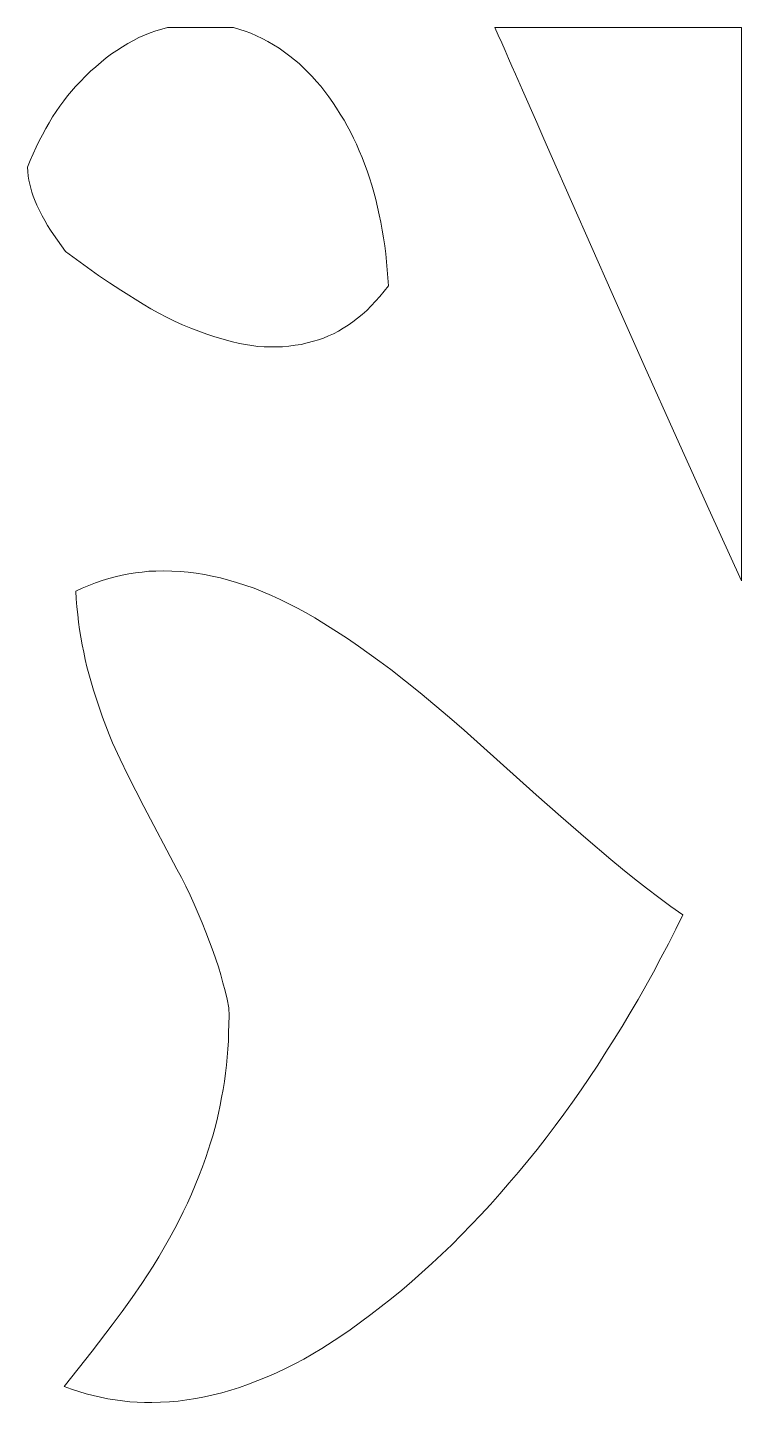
# Model space of a CAD drawing. Header units: millimetres. Extents: x -1200 to 1200, y -590 to 590.
# Drawn here: x 1066.2 to 1200, y 332.8 to 590.4 of the extents above; entities that cross this region are included whole.
import ezdxf

# ---------------------------------------------------------------- set-up
doc = ezdxf.new("R2010")
doc.units = ezdxf.units.MM
doc.header["$MEASUREMENT"] = 0
doc.layers.add('Layer 1', color=7, linetype='Continuous')

msp = doc.modelspace()

# ---------------------------------------------------------------- linework, layer by layer
at = {"layer": 'Layer 1', "color": 250, "lineweight": 20}
for points, knots in [([(1104.8484, 590.4024), (1104.8484, 590.4024), (1092.4269, 590.4024), (1092.4269, 590.4024), (1092.4269, 590.4024), (1091.3661, 590.0951), (1091.3661, 590.0951), (1091.3661, 590.0951), (1090.2782, 589.7825), (1090.2782, 589.7825), (1090.2782, 589.7825), (1089.2146, 589.3852), (1089.2146, 589.3852), (1089.2146, 589.3852), (1088.1782, 588.9401), (1088.1782, 588.9401), (1088.1782, 588.9401), (1087.1146, 588.5004), (1087.1146, 588.5004), (1087.1146, 588.5004), (1086.0781, 587.9706), (1086.0781, 587.9706), (1086.0781, 587.9706), (1085.0387, 587.393), (1085.0387, 587.393), (1085.0387, 587.393), (1084.0023, 586.7732), (1084.0023, 586.7732), (1084.0023, 586.7732), (1082.9901, 586.1109), (1082.9901, 586.1109), (1082.9901, 586.1109), (1081.978, 585.4487), (1081.978, 585.4487), (1081.978, 585.4487), (1080.9931, 584.6963), (1080.9931, 584.6963), (1080.9931, 584.6963), (1080.0052, 583.9016), (1080.0052, 583.9016), (1080.0052, 583.9016), (1079.0173, 583.0592), (1079.0173, 583.0592), (1079.0173, 583.0592), (1078.0567, 582.2168), (1078.0567, 582.2168), (1078.0567, 582.2168), (1077.096, 581.2895), (1077.096, 581.2895), (1077.096, 581.2895), (1076.1596, 580.3147), (1076.1596, 580.3147), (1076.1596, 580.3147), (1075.2475, 579.3451), (1075.2475, 579.3451), (1075.2475, 579.3451), (1074.4899, 578.4603), (1074.4899, 578.4603), (1074.4899, 578.4603), (1073.7565, 577.5756), (1073.7565, 577.5756), (1073.7565, 577.5756), (1073.0231, 576.6483), (1073.0231, 576.6483), (1073.0231, 576.6483), (1072.3141, 575.6735), (1072.3141, 575.6735), (1072.3141, 575.6735), (1071.6322, 574.6986), (1071.6322, 574.6986), (1071.6322, 574.6986), (1070.9473, 573.639), (1070.9473, 573.639), (1070.9473, 573.639), (1070.2897, 572.574), (1070.2897, 572.574), (1070.2897, 572.574), (1069.6564, 571.4721), (1069.6564, 571.4721), (1069.6564, 571.4721), (1069.0503, 570.3223), (1069.0503, 570.3223), (1069.0503, 570.3223), (1068.4442, 569.1726), (1068.4442, 569.1726), (1068.4442, 569.1726), (1067.8624, 567.9753), (1067.8624, 567.9753), (1067.8624, 567.9753), (1067.3048, 566.7354), (1067.3048, 566.7354), (1067.3048, 566.7354), (1066.7472, 565.501), (1066.7472, 565.501), (1066.7472, 565.501), (1066.2411, 564.2188), (1066.2411, 564.2188), (1066.2411, 564.2188), (1066.2926, 563.4188), (1066.2926, 563.4188), (1066.2926, 563.4188), (1066.3927, 562.5817), (1066.3927, 562.5817), (1066.3927, 562.5817), (1066.5199, 561.8293), (1066.5199, 561.8293), (1066.5199, 561.8293), (1066.6714, 561.0293), (1066.6714, 561.0293), (1066.6714, 561.0293), (1066.8502, 560.2823), (1066.8502, 560.2823), (1066.8502, 560.2823), (1067.0775, 559.5299), (1067.0775, 559.5299), (1067.0775, 559.5299), (1067.3048, 558.82), (1067.3048, 558.82), (1067.3048, 558.82), (1067.5563, 558.1577), (1067.5563, 558.1577), (1067.5563, 558.1577), (1068.0139, 557.1405), (1068.0139, 557.1405), (1068.0139, 557.1405), (1068.4927, 556.1232), (1068.4927, 556.1232), (1068.4927, 556.1232), (1068.9745, 555.1483), (1068.9745, 555.1483), (1068.9745, 555.1483), (1069.4806, 554.2212), (1069.4806, 554.2212), (1069.4806, 554.2212), (1070.0109, 553.2887), (1070.0109, 553.2887), (1070.0109, 553.2887), (1070.5686, 552.4516), (1070.5686, 552.4516), (1070.5686, 552.4516), (1071.1261, 551.6092), (1071.1261, 551.6092), (1071.1261, 551.6092), (1073.3777, 548.4674), (1073.3777, 548.4674), (1073.3777, 548.4674), (1075.4262, 546.9202), (1075.4262, 546.9202), (1075.4262, 546.9202), (1077.4748, 545.4156), (1077.4748, 545.4156), (1077.4748, 545.4156), (1079.5233, 543.9586), (1079.5233, 543.9586), (1079.5233, 543.9586), (1081.5992, 542.544), (1081.5992, 542.544), (1081.5992, 542.544), (1083.6992, 541.1717), (1083.6992, 541.1717), (1083.6992, 541.1717), (1087.8721, 538.5597), (1087.8721, 538.5597), (1087.8721, 538.5597), (1089.3419, 537.7226), (1089.3419, 537.7226), (1089.3419, 537.7226), (1090.8328, 536.8803), (1090.8328, 536.8803), (1090.8328, 536.8803), (1092.2996, 536.1279), (1092.2996, 536.1279), (1092.2996, 536.1279), (1093.7935, 535.4232), (1093.7935, 535.4232), (1093.7935, 535.4232), (1095.2875, 534.7133), (1095.2875, 534.7133), (1095.2875, 534.7133), (1096.8027, 534.0934), (1096.8027, 534.0934), (1096.8027, 534.0934), (1098.2967, 533.5212), (1098.2967, 533.5212), (1098.2967, 533.5212), (1099.8149, 532.9436), (1099.8149, 532.9436), (1099.8149, 532.9436), (1101.3331, 532.4562), (1101.3331, 532.4562), (1101.3331, 532.4562), (1102.8757, 532.0165), (1102.8757, 532.0165), (1102.8757, 532.0165), (1104.3939, 531.5715), (1104.3939, 531.5715), (1104.3939, 531.5715), (1105.9364, 531.2165), (1105.9364, 531.2165), (1105.9364, 531.2165), (1107.0758, 530.9993), (1107.0758, 530.9993), (1107.0758, 530.9993), (1108.2395, 530.8191), (1108.2395, 530.8191), (1108.2395, 530.8191), (1109.3789, 530.6443), (1109.3789, 530.6443), (1109.3789, 530.6443), (1110.5426, 530.5542), (1110.5426, 530.5542), (1110.5426, 530.5542), (1111.7062, 530.5542), (1111.7062, 530.5542), (1111.7062, 530.5542), (1112.8699, 530.5542), (1112.8699, 530.5542), (1112.8699, 530.5542), (1114.0093, 530.6019), (1114.0093, 530.6019), (1114.0093, 530.6019), (1115.173, 530.6867), (1115.173, 530.6867), (1115.173, 530.6867), (1116.3367, 530.8668), (1116.3367, 530.8668), (1116.3367, 530.8668), (1117.4731, 531.0417), (1117.4731, 531.0417), (1117.4731, 531.0417), (1118.6368, 531.3066), (1118.6368, 531.3066), (1118.6368, 531.3066), (1119.7762, 531.6192), (1119.7762, 531.6192), (1119.7762, 531.6192), (1120.7369, 531.8841), (1120.7369, 531.8841), (1120.7369, 531.8841), (1121.6732, 532.2337), (1121.6732, 532.2337), (1121.6732, 532.2337), (1122.6096, 532.6364), (1122.6096, 532.6364), (1122.6096, 532.6364), (1123.546, 533.0337), (1123.546, 533.0337), (1123.546, 533.0337), (1124.4581, 533.5212), (1124.4581, 533.5212), (1124.4581, 533.5212), (1125.3673, 534.051), (1125.3673, 534.051), (1125.3673, 534.051), (1126.2794, 534.6232), (1126.2794, 534.6232), (1126.2794, 534.6232), (1127.1643, 535.2431), (1127.1643, 535.2431), (1127.1643, 535.2431), (1128.0492, 535.953), (1128.0492, 535.953), (1128.0492, 535.953), (1128.9099, 536.6577), (1128.9099, 536.6577), (1128.9099, 536.6577), (1129.7704, 537.41), (1129.7704, 537.41), (1129.7704, 537.41), (1130.6038, 538.2524), (1130.6038, 538.2524), (1130.6038, 538.2524), (1131.4403, 539.1372), (1131.4403, 539.1372), (1131.4403, 539.1372), (1132.2493, 540.0221), (1132.2493, 540.0221), (1132.2493, 540.0221), (1133.0342, 540.9916), (1133.0342, 540.9916), (1133.0342, 540.9916), (1133.8191, 542.0141), (1133.8191, 542.0141), (1133.8191, 542.0141), (1133.7434, 543.5135), (1133.7434, 543.5135), (1133.7434, 543.5135), (1133.6161, 545.0182), (1133.6161, 545.0182), (1133.6161, 545.0182), (1133.4888, 546.5229), (1133.4888, 546.5229), (1133.4888, 546.5229), (1133.3372, 548.0276), (1133.3372, 548.0276), (1133.3372, 548.0276), (1133.1342, 549.5323), (1133.1342, 549.5323), (1133.1342, 549.5323), (1132.9312, 550.9893), (1132.9312, 550.9893), (1132.9312, 550.9893), (1132.6796, 552.4516), (1132.6796, 552.4516), (1132.6796, 552.4516), (1132.4251, 553.9086), (1132.4251, 553.9086), (1132.4251, 553.9086), (1132.122, 555.3232), (1132.122, 555.3232), (1132.122, 555.3232), (1131.7948, 556.7431), (1131.7948, 556.7431), (1131.7948, 556.7431), (1131.4644, 558.1577), (1131.4644, 558.1577), (1131.4644, 558.1577), (1131.0857, 559.5299), (1131.0857, 559.5299), (1131.0857, 559.5299), (1130.7069, 560.8969), (1130.7069, 560.8969), (1130.7069, 560.8969), (1130.2765, 562.2267), (1130.2765, 562.2267), (1130.2765, 562.2267), (1129.8462, 563.5513), (1129.8462, 563.5513), (1129.8462, 563.5513), (1129.3644, 564.8334), (1129.3644, 564.8334), (1129.3644, 564.8334), (1128.8856, 566.0732), (1128.8856, 566.0732), (1128.8856, 566.0732), (1128.3795, 567.3129), (1128.3795, 567.3129), (1128.3795, 567.3129), (1127.8462, 568.5528), (1127.8462, 568.5528), (1127.8462, 568.5528), (1127.2916, 569.7024), (1127.2916, 569.7024), (1127.2916, 569.7024), (1126.7098, 570.8521), (1126.7098, 570.8521), (1126.7098, 570.8521), (1126.128, 571.9595), (1126.128, 571.9595), (1126.128, 571.9595), (1125.5188, 573.0615), (1125.5188, 573.0615), (1125.5188, 573.0615), (1124.8097, 574.1688), (1124.8097, 574.1688), (1124.8097, 574.1688), (1124.1279, 575.2761), (1124.1279, 575.2761), (1124.1279, 575.2761), (1123.3945, 576.3782), (1123.3945, 576.3782), (1123.3945, 576.3782), (1122.6611, 577.3954), (1122.6611, 577.3954), (1122.6611, 577.3954), (1121.9005, 578.4126), (1121.9005, 578.4126), (1121.9005, 578.4126), (1121.1429, 579.3875), (1121.1429, 579.3875), (1121.1429, 579.3875), (1120.358, 580.3147), (1120.358, 580.3147), (1120.358, 580.3147), (1119.549, 581.1995), (1119.549, 581.1995), (1119.549, 581.1995), (1118.7398, 582.0419), (1118.7398, 582.0419), (1118.7398, 582.0419), (1117.9306, 582.8367), (1117.9306, 582.8367), (1117.9306, 582.8367), (1117.0943, 583.6367), (1117.0943, 583.6367), (1117.0943, 583.6367), (1116.2336, 584.3413), (1116.2336, 584.3413), (1116.2336, 584.3413), (1115.3731, 585.0513), (1115.3731, 585.0513), (1115.3731, 585.0513), (1114.3608, 585.8036), (1114.3608, 585.8036), (1114.3608, 585.8036), (1113.3517, 586.5083), (1113.3517, 586.5083), (1113.3517, 586.5083), (1112.3123, 587.1758), (1112.3123, 587.1758), (1112.3123, 587.1758), (1111.276, 587.7904), (1111.276, 587.7904), (1111.276, 587.7904), (1110.2122, 588.368), (1110.2122, 588.368), (1110.2122, 588.368), (1109.1516, 588.8554), (1109.1516, 588.8554), (1109.1516, 588.8554), (1108.0879, 589.3428), (1108.0879, 589.3428), (1108.0879, 589.3428), (1107.0243, 589.7402), (1107.0243, 589.7402), (1107.0243, 589.7402), (1104.8484, 590.4024), (1104.8484, 590.4024)], [0, 0, 0, 0, 0.00719424, 0.00719424, 0.00719424, 0.01438849, 0.01438849, 0.01438849, 0.02158273, 0.02158273, 0.02158273, 0.02877698, 0.02877698, 0.02877698, 0.03597122, 0.03597122, 0.03597122, 0.04316547, 0.04316547, 0.04316547, 0.05035971, 0.05035971, 0.05035971, 0.05755396, 0.05755396, 0.05755396, 0.0647482, 0.0647482, 0.0647482, 0.07194245, 0.07194245, 0.07194245, 0.07913669, 0.07913669, 0.07913669, 0.08633094, 0.08633094, 0.08633094, 0.09352518, 0.09352518, 0.09352518, 0.10071942, 0.10071942, 0.10071942, 0.10791367, 0.10791367, 0.10791367, 0.11510791, 0.11510791, 0.11510791, 0.12230216, 0.12230216, 0.12230216, 0.1294964, 0.1294964, 0.1294964, 0.13669065, 0.13669065, 0.13669065, 0.14388489, 0.14388489, 0.14388489, 0.15107914, 0.15107914, 0.15107914, 0.15827338, 0.15827338, 0.15827338, 0.16546763, 0.16546763, 0.16546763, 0.17266187, 0.17266187, 0.17266187, 0.17985612, 0.17985612, 0.17985612, 0.18705036, 0.18705036, 0.18705036, 0.1942446, 0.1942446, 0.1942446, 0.20143885, 0.20143885, 0.20143885, 0.20863309, 0.20863309, 0.20863309, 0.21582734, 0.21582734, 0.21582734, 0.22302158, 0.22302158, 0.22302158, 0.23021583, 0.23021583, 0.23021583, 0.23741007, 0.23741007, 0.23741007, 0.24460432, 0.24460432, 0.24460432, 0.25179856, 0.25179856, 0.25179856, 0.25899281, 0.25899281, 0.25899281, 0.26618705, 0.26618705, 0.26618705, 0.27338129, 0.27338129, 0.27338129, 0.28057554, 0.28057554, 0.28057554, 0.28776978, 0.28776978, 0.28776978, 0.29496403, 0.29496403, 0.29496403, 0.30215827, 0.30215827, 0.30215827, 0.30935252, 0.30935252, 0.30935252, 0.31654676, 0.31654676, 0.31654676, 0.32374101, 0.32374101, 0.32374101, 0.33093525, 0.33093525, 0.33093525, 0.3381295, 0.3381295, 0.3381295, 0.34532374, 0.34532374, 0.34532374, 0.35251799, 0.35251799, 0.35251799, 0.35971223, 0.35971223, 0.35971223, 0.36690647, 0.36690647, 0.36690647, 0.37410072, 0.37410072, 0.37410072, 0.38129496, 0.38129496, 0.38129496, 0.38848921, 0.38848921, 0.38848921, 0.39568345, 0.39568345, 0.39568345, 0.4028777, 0.4028777, 0.4028777, 0.41007194, 0.41007194, 0.41007194, 0.41726619, 0.41726619, 0.41726619, 0.42446043, 0.42446043, 0.42446043, 0.43165468, 0.43165468, 0.43165468, 0.43884892, 0.43884892, 0.43884892, 0.44604317, 0.44604317, 0.44604317, 0.45323741, 0.45323741, 0.45323741, 0.46043165, 0.46043165, 0.46043165, 0.4676259, 0.4676259, 0.4676259, 0.47482014, 0.47482014, 0.47482014, 0.48201439, 0.48201439, 0.48201439, 0.48920863, 0.48920863, 0.48920863, 0.49640288, 0.49640288, 0.49640288, 0.50359712, 0.50359712, 0.50359712, 0.51079137, 0.51079137, 0.51079137, 0.51798561, 0.51798561, 0.51798561, 0.52517986, 0.52517986, 0.52517986, 0.5323741, 0.5323741, 0.5323741, 0.53956835, 0.53956835, 0.53956835, 0.54676259, 0.54676259, 0.54676259, 0.55395683, 0.55395683, 0.55395683, 0.56115108, 0.56115108, 0.56115108, 0.56834532, 0.56834532, 0.56834532, 0.57553957, 0.57553957, 0.57553957, 0.58273381, 0.58273381, 0.58273381, 0.58992806, 0.58992806, 0.58992806, 0.5971223, 0.5971223, 0.5971223, 0.60431655, 0.60431655, 0.60431655, 0.61151079, 0.61151079, 0.61151079, 0.61870504, 0.61870504, 0.61870504, 0.62589928, 0.62589928, 0.62589928, 0.63309353, 0.63309353, 0.63309353, 0.64028777, 0.64028777, 0.64028777, 0.64748201, 0.64748201, 0.64748201, 0.65467626, 0.65467626, 0.65467626, 0.6618705, 0.6618705, 0.6618705, 0.66906475, 0.66906475, 0.66906475, 0.67625899, 0.67625899, 0.67625899, 0.68345324, 0.68345324, 0.68345324, 0.69064748, 0.69064748, 0.69064748, 0.69784173, 0.69784173, 0.69784173, 0.70503597, 0.70503597, 0.70503597, 0.71223022, 0.71223022, 0.71223022, 0.71942446, 0.71942446, 0.71942446, 0.72661871, 0.72661871, 0.72661871, 0.73381295, 0.73381295, 0.73381295, 0.74100719, 0.74100719, 0.74100719, 0.74820144, 0.74820144, 0.74820144, 0.75539568, 0.75539568, 0.75539568, 0.76258993, 0.76258993, 0.76258993, 0.76978417, 0.76978417, 0.76978417, 0.77697842, 0.77697842, 0.77697842, 0.78417266, 0.78417266, 0.78417266, 0.79136691, 0.79136691, 0.79136691, 0.79856115, 0.79856115, 0.79856115, 0.8057554, 0.8057554, 0.8057554, 0.81294964, 0.81294964, 0.81294964, 0.82014388, 0.82014388, 0.82014388, 0.82733813, 0.82733813, 0.82733813, 0.83453237, 0.83453237, 0.83453237, 0.84172662, 0.84172662, 0.84172662, 0.84892086, 0.84892086, 0.84892086, 0.85611511, 0.85611511, 0.85611511, 0.86330935, 0.86330935, 0.86330935, 0.8705036, 0.8705036, 0.8705036, 0.87769784, 0.87769784, 0.87769784, 0.88489209, 0.88489209, 0.88489209, 0.89208633, 0.89208633, 0.89208633, 0.89928058, 0.89928058, 0.89928058, 0.90647482, 0.90647482, 0.90647482, 0.91366906, 0.91366906, 0.91366906, 0.92086331, 0.92086331, 0.92086331, 0.92805755, 0.92805755, 0.92805755, 0.9352518, 0.9352518, 0.9352518, 0.94244604, 0.94244604, 0.94244604, 0.94964029, 0.94964029, 0.94964029, 0.95683453, 0.95683453, 0.95683453, 0.96402878, 0.96402878, 0.96402878, 0.97122302, 0.97122302, 0.97122302, 0.97841727, 0.97841727, 0.97841727, 0.98561151, 0.98561151, 0.98561151, 0.99280576, 0.99280576, 0.99280576, 1, 1, 1, 1]), ([(1199.9516, 486.7647), (1199.9516, 486.7647), (1199.9516, 590.4024), (1199.9516, 590.4024), (1199.9516, 590.4024), (1153.7804, 590.4024), (1153.7804, 590.4024), (1153.7804, 590.4024), (1154.4107, 588.9878), (1154.4107, 588.9878), (1154.4107, 588.9878), (1155.0441, 587.5255), (1155.0441, 587.5255), (1155.0441, 587.5255), (1155.6773, 586.0685), (1155.6773, 586.0685), (1155.6773, 586.0685), (1156.3349, 584.6062), (1156.3349, 584.6062), (1156.3349, 584.6062), (1156.9683, 583.1492), (1156.9683, 583.1492), (1156.9683, 583.1492), (1157.6259, 581.6869), (1157.6259, 581.6869), (1157.6259, 581.6869), (1158.9411, 578.6828), (1158.9411, 578.6828), (1158.9411, 578.6828), (1161.623, 572.6217), (1161.623, 572.6217), (1161.623, 572.6217), (1162.9625, 569.5223), (1162.9625, 569.5223), (1162.9625, 569.5223), (1164.3292, 566.4282), (1164.3292, 566.4282), (1164.3292, 566.4282), (1175.7386, 540.5942), (1175.7386, 540.5942), (1175.7386, 540.5942), (1181.7358, 527.1051), (1181.7358, 527.1051), (1181.7358, 527.1051), (1187.7815, 513.6159), (1187.7815, 513.6159), (1187.7815, 513.6159), (1193.8544, 500.1692), (1193.8544, 500.1692), (1193.8544, 500.1692), (1199.9516, 486.7647), (1199.9516, 486.7647)], [0, 0, 0, 0, 0.05882353, 0.05882353, 0.05882353, 0.11764706, 0.11764706, 0.11764706, 0.17647059, 0.17647059, 0.17647059, 0.23529412, 0.23529412, 0.23529412, 0.29411765, 0.29411765, 0.29411765, 0.35294118, 0.35294118, 0.35294118, 0.41176471, 0.41176471, 0.41176471, 0.47058824, 0.47058824, 0.47058824, 0.52941176, 0.52941176, 0.52941176, 0.58823529, 0.58823529, 0.58823529, 0.64705882, 0.64705882, 0.64705882, 0.70588235, 0.70588235, 0.70588235, 0.76470588, 0.76470588, 0.76470588, 0.82352941, 0.82352941, 0.82352941, 0.88235294, 0.88235294, 0.88235294, 0.94117647, 0.94117647, 0.94117647, 1, 1, 1, 1]), ([(1073.1231, 335.8408), (1073.1231, 335.8408), (1074.4899, 335.3534), (1074.4899, 335.3534), (1074.4899, 335.3534), (1075.8293, 334.9136), (1075.8293, 334.9136), (1075.8293, 334.9136), (1077.196, 334.4685), (1077.196, 334.4685), (1077.196, 334.4685), (1078.5385, 334.1189), (1078.5385, 334.1189), (1078.5385, 334.1189), (1079.9052, 333.8063), (1079.9052, 333.8063), (1079.9052, 333.8063), (1081.2688, 333.5414), (1081.2688, 333.5414), (1081.2688, 333.5414), (1082.6356, 333.3189), (1082.6356, 333.3189), (1082.6356, 333.3189), (1084.0266, 333.144), (1084.0266, 333.144), (1084.0266, 333.144), (1085.3932, 332.9692), (1085.3932, 332.9692), (1085.3932, 332.9692), (1086.76, 332.8791), (1086.76, 332.8791), (1086.76, 332.8791), (1088.1267, 332.8367), (1088.1267, 332.8367), (1088.1267, 332.8367), (1089.5176, 332.8367), (1089.5176, 332.8367), (1089.5176, 332.8367), (1091.1632, 332.8791), (1091.1632, 332.8791), (1091.1632, 332.8791), (1092.8056, 332.9692), (1092.8056, 332.9692), (1092.8056, 332.9692), (1094.4511, 333.1017), (1094.4511, 333.1017), (1094.4511, 333.1017), (1096.0966, 333.3189), (1096.0966, 333.3189), (1096.0966, 333.3189), (1097.7391, 333.5838), (1097.7391, 333.5838), (1097.7391, 333.5838), (1099.3846, 333.8964), (1099.3846, 333.8964), (1099.3846, 333.8964), (1101.0301, 334.2513), (1101.0301, 334.2513), (1101.0301, 334.2513), (1102.6483, 334.6487), (1102.6483, 334.6487), (1102.6483, 334.6487), (1104.2938, 335.1361), (1104.2938, 335.1361), (1104.2938, 335.1361), (1105.9121, 335.666), (1105.9121, 335.666), (1105.9121, 335.666), (1107.6576, 336.2859), (1107.6576, 336.2859), (1107.6576, 336.2859), (1109.4031, 336.9481), (1109.4031, 336.9481), (1109.4031, 336.9481), (1111.1244, 337.658), (1111.1244, 337.658), (1111.1244, 337.658), (1112.8457, 338.4051), (1112.8457, 338.4051), (1112.8457, 338.4051), (1114.5639, 339.2052), (1114.5639, 339.2052), (1114.5639, 339.2052), (1116.2852, 340.0899), (1116.2852, 340.0899), (1116.2852, 340.0899), (1117.9791, 340.9747), (1117.9791, 340.9747), (1117.9791, 340.9747), (1119.6762, 341.9443), (1119.6762, 341.9443), (1119.6762, 341.9443), (1121.3702, 342.9615), (1121.3702, 342.9615), (1121.3702, 342.9615), (1124.7097, 345.1285), (1124.7097, 345.1285), (1124.7097, 345.1285), (1126.6583, 346.4583), (1126.6583, 346.4583), (1126.6583, 346.4583), (1128.6068, 347.873), (1128.6068, 347.873), (1128.6068, 347.873), (1130.5553, 349.3352), (1130.5553, 349.3352), (1130.5553, 349.3352), (1132.4766, 350.7923), (1132.4766, 350.7923), (1132.4766, 350.7923), (1134.401, 352.3393), (1134.401, 352.3393), (1134.401, 352.3393), (1136.3222, 353.8864), (1136.3222, 353.8864), (1136.3222, 353.8864), (1138.2192, 355.5236), (1138.2192, 355.5236), (1138.2192, 355.5236), (1140.092, 357.1606), (1140.092, 357.1606), (1140.092, 357.1606), (1141.9648, 358.8879), (1141.9648, 358.8879), (1141.9648, 358.8879), (1143.8376, 360.6098), (1143.8376, 360.6098), (1143.8376, 360.6098), (1145.6831, 362.3794), (1145.6831, 362.3794), (1145.6831, 362.3794), (1147.5044, 364.239), (1147.5044, 364.239), (1147.5044, 364.239), (1149.3256, 366.0987), (1149.3256, 366.0987), (1149.3256, 366.0987), (1151.1227, 368.0008), (1151.1227, 368.0008), (1151.1227, 368.0008), (1152.9197, 369.9452), (1152.9197, 369.9452), (1152.9197, 369.9452), (1154.6895, 371.9373), (1154.6895, 371.9373), (1154.6895, 371.9373), (1156.4622, 373.9718), (1156.4622, 373.9718), (1156.4622, 373.9718), (1158.2077, 376.0063), (1158.2077, 376.0063), (1158.2077, 376.0063), (1159.9533, 378.1308), (1159.9533, 378.1308), (1159.9533, 378.1308), (1161.6745, 380.2501), (1161.6745, 380.2501), (1161.6745, 380.2501), (1163.3685, 382.4171), (1163.3685, 382.4171), (1163.3685, 382.4171), (1165.0626, 384.6741), (1165.0626, 384.6741), (1165.0626, 384.6741), (1166.6838, 386.8411), (1166.6838, 386.8411), (1166.6838, 386.8411), (1168.302, 389.0981), (1168.302, 389.0981), (1168.302, 389.0981), (1169.896, 391.3975), (1169.896, 391.3975), (1169.896, 391.3975), (1171.49, 393.6969), (1171.49, 393.6969), (1171.49, 393.6969), (1173.0325, 396.044), (1173.0325, 396.044), (1173.0325, 396.044), (1174.5749, 398.4335), (1174.5749, 398.4335), (1174.5749, 398.4335), (1176.1205, 400.8653), (1176.1205, 400.8653), (1176.1205, 400.8653), (1177.6114, 403.2972), (1177.6114, 403.2972), (1177.6114, 403.2972), (1179.1054, 405.8191), (1179.1054, 405.8191), (1179.1054, 405.8191), (1180.5964, 408.3411), (1180.5964, 408.3411), (1180.5964, 408.3411), (1182.0389, 410.9054), (1182.0389, 410.9054), (1182.0389, 410.9054), (1183.4813, 413.4697), (1183.4813, 413.4697), (1183.4813, 413.4697), (1184.8723, 416.1241), (1184.8723, 416.1241), (1184.8723, 416.1241), (1186.2633, 418.7785), (1186.2633, 418.7785), (1186.2633, 418.7785), (1187.6572, 421.4753), (1187.6572, 421.4753), (1187.6572, 421.4753), (1188.9966, 424.1773), (1188.9966, 424.1773), (1188.9966, 424.1773), (1186.7208, 425.7668), (1186.7208, 425.7668), (1186.7208, 425.7668), (1184.442, 427.4463), (1184.442, 427.4463), (1184.442, 427.4463), (1182.1662, 429.1735), (1182.1662, 429.1735), (1182.1662, 429.1735), (1179.9145, 430.9008), (1179.9145, 430.9008), (1179.9145, 430.9008), (1177.6872, 432.7127), (1177.6872, 432.7127), (1177.6872, 432.7127), (1175.4629, 434.5724), (1175.4629, 434.5724), (1175.4629, 434.5724), (1170.7809, 438.5513), (1170.7809, 438.5513), (1170.7809, 438.5513), (1166.1262, 442.5779), (1166.1262, 442.5779), (1166.1262, 442.5779), (1161.4958, 446.6893), (1161.4958, 446.6893), (1161.4958, 446.6893), (1147.9863, 458.7639), (1147.9863, 458.7639), (1147.9863, 458.7639), (1145.2801, 461.1533), (1145.2801, 461.1533), (1145.2801, 461.1533), (1142.5467, 463.4527), (1142.5467, 463.4527), (1142.5467, 463.4527), (1139.7889, 465.7522), (1139.7889, 465.7522), (1139.7889, 465.7522), (1134.2737, 470.1337), (1134.2737, 470.1337), (1134.2737, 470.1337), (1132.2493, 471.6384), (1132.2493, 471.6384), (1132.2493, 471.6384), (1130.2492, 473.0954), (1130.2492, 473.0954), (1130.2492, 473.0954), (1128.228, 474.51), (1128.228, 474.51), (1128.228, 474.51), (1126.1764, 475.9299), (1126.1764, 475.9299), (1126.1764, 475.9299), (1124.1279, 477.2545), (1124.1279, 477.2545), (1124.1279, 477.2545), (1120.0308, 479.8188), (1120.0308, 479.8188), (1120.0308, 479.8188), (1118.4368, 480.7513), (1118.4368, 480.7513), (1118.4368, 480.7513), (1116.8155, 481.6361), (1116.8155, 481.6361), (1116.8155, 481.6361), (1115.1973, 482.4732), (1115.1973, 482.4732), (1115.1973, 482.4732), (1113.579, 483.2679), (1113.579, 483.2679), (1113.579, 483.2679), (1111.9336, 483.9779), (1111.9336, 483.9779), (1111.9336, 483.9779), (1110.3153, 484.6878), (1110.3153, 484.6878), (1110.3153, 484.6878), (1108.6698, 485.3502), (1108.6698, 485.3502), (1108.6698, 485.3502), (1105.3545, 486.4574), (1105.3545, 486.4574), (1105.3545, 486.4574), (1103.8635, 486.8972), (1103.8635, 486.8972), (1103.8635, 486.8972), (1102.3696, 487.2945), (1102.3696, 487.2945), (1102.3696, 487.2945), (1100.8513, 487.6495), (1100.8513, 487.6495), (1100.8513, 487.6495), (1099.3604, 487.9569), (1099.3604, 487.9569), (1099.3604, 487.9569), (1097.8421, 488.1794), (1097.8421, 488.1794), (1097.8421, 488.1794), (1096.3239, 488.3595), (1096.3239, 488.3595), (1096.3239, 488.3595), (1094.8057, 488.492), (1094.8057, 488.492), (1094.8057, 488.492), (1093.2874, 488.5767), (1093.2874, 488.5767), (1093.2874, 488.5767), (1091.7693, 488.6244), (1091.7693, 488.6244), (1091.7693, 488.6244), (1090.251, 488.5767), (1090.251, 488.5767), (1090.251, 488.5767), (1088.9873, 488.5343), (1088.9873, 488.5343), (1088.9873, 488.5343), (1087.7206, 488.4019), (1087.7206, 488.4019), (1087.7206, 488.4019), (1086.457, 488.2694), (1086.457, 488.2694), (1086.457, 488.2694), (1085.2175, 488.0469), (1085.2175, 488.0469), (1085.2175, 488.0469), (1083.9508, 487.8244), (1083.9508, 487.8244), (1083.9508, 487.8244), (1082.6871, 487.5171), (1082.6871, 487.5171), (1082.6871, 487.5171), (1081.4477, 487.1621), (1081.4477, 487.1621), (1081.4477, 487.1621), (1080.2082, 486.8071), (1080.2082, 486.8071), (1080.2082, 486.8071), (1078.9688, 486.3674), (1078.9688, 486.3674), (1078.9688, 486.3674), (1077.7293, 485.8799), (1077.7293, 485.8799), (1077.7293, 485.8799), (1076.4869, 485.3502), (1076.4869, 485.3502), (1076.4869, 485.3502), (1075.2748, 484.8203), (1075.2748, 484.8203), (1075.2748, 484.8203), (1075.3747, 483.358), (1075.3747, 483.358), (1075.3747, 483.358), (1075.502, 481.901), (1075.502, 481.901), (1075.502, 481.901), (1075.6535, 480.4387), (1075.6535, 480.4387), (1075.6535, 480.4387), (1075.8051, 479.0241), (1075.8051, 479.0241), (1075.8051, 479.0241), (1076.0081, 477.6095), (1076.0081, 477.6095), (1076.0081, 477.6095), (1076.2354, 476.1949), (1076.2354, 476.1949), (1076.2354, 476.1949), (1076.4869, 474.7749), (1076.4869, 474.7749), (1076.4869, 474.7749), (1076.7657, 473.408), (1076.7657, 473.408), (1076.7657, 473.408), (1077.0445, 472.0358), (1077.0445, 472.0358), (1077.0445, 472.0358), (1077.3748, 470.6636), (1077.3748, 470.6636), (1077.3748, 470.6636), (1078.0809, 468.0092), (1078.0809, 468.0092), (1078.0809, 468.0092), (1078.587, 466.2873), (1078.587, 466.2873), (1078.587, 466.2873), (1079.1446, 464.5601), (1079.1446, 464.5601), (1079.1446, 464.5601), (1079.7021, 462.8806), (1079.7021, 462.8806), (1079.7021, 462.8806), (1080.284, 461.2434), (1080.284, 461.2434), (1080.284, 461.2434), (1080.8901, 459.6063), (1080.8901, 459.6063), (1080.8901, 459.6063), (1081.5234, 457.9691), (1081.5234, 457.9691), (1081.5234, 457.9691), (1082.181, 456.4221), (1082.181, 456.4221), (1082.181, 456.4221), (1083.572, 453.3703), (1083.572, 453.3703), (1083.572, 453.3703), (1085.0144, 450.361), (1085.0144, 450.361), (1085.0144, 450.361), (1087.9994, 444.48), (1087.9994, 444.48), (1087.9994, 444.48), (1094.2238, 432.7551), (1094.2238, 432.7551), (1094.2238, 432.7551), (1095.0572, 431.1657), (1095.0572, 431.1657), (1095.0572, 431.1657), (1095.8694, 429.5285), (1095.8694, 429.5285), (1095.8694, 429.5285), (1096.6784, 427.849), (1096.6784, 427.849), (1096.6784, 427.849), (1097.4361, 426.1641), (1097.4361, 426.1641), (1097.4361, 426.1641), (1098.1967, 424.4422), (1098.1967, 424.4422), (1098.1967, 424.4422), (1098.9301, 422.715), (1098.9301, 422.715), (1098.9301, 422.715), (1099.6391, 420.9454), (1099.6391, 420.9454), (1099.6391, 420.9454), (1101.0029, 417.3215), (1101.0029, 417.3215), (1101.0029, 417.3215), (1101.5089, 415.9016), (1101.5089, 415.9016), (1101.5089, 415.9016), (1101.9907, 414.4446), (1101.9907, 414.4446), (1101.9907, 414.4446), (1102.4211, 412.9399), (1102.4211, 412.9399), (1102.4211, 412.9399), (1102.8514, 411.4352), (1102.8514, 411.4352), (1102.8514, 411.4352), (1103.2544, 409.9305), (1103.2544, 409.9305), (1103.2544, 409.9305), (1103.609, 408.3835), (1103.609, 408.3835), (1103.609, 408.3835), (1103.9636, 406.794), (1103.9636, 406.794), (1103.9636, 406.794), (1103.9908, 405.2417), (1103.9908, 405.2417), (1103.9908, 405.2417), (1103.9636, 403.6945), (1103.9636, 403.6945), (1103.9636, 403.6945), (1103.912, 402.1475), (1103.912, 402.1475), (1103.912, 402.1475), (1103.8635, 400.6004), (1103.8635, 400.6004), (1103.8635, 400.6004), (1103.7605, 399.0534), (1103.7605, 399.0534), (1103.7605, 399.0534), (1103.6363, 397.5487), (1103.6363, 397.5487), (1103.6363, 397.5487), (1103.4848, 395.9963), (1103.4848, 395.9963), (1103.4848, 395.9963), (1103.306, 394.4969), (1103.306, 394.4969), (1103.306, 394.4969), (1103.1029, 392.9923), (1103.1029, 392.9923), (1103.1029, 392.9923), (1102.8757, 391.4876), (1102.8757, 391.4876), (1102.8757, 391.4876), (1102.5968, 389.9829), (1102.5968, 389.9829), (1102.5968, 389.9829), (1102.3211, 388.5259), (1102.3211, 388.5259), (1102.3211, 388.5259), (1102.015, 387.0636), (1102.015, 387.0636), (1102.015, 387.0636), (1101.6877, 385.6066), (1101.6877, 385.6066), (1101.6877, 385.6066), (1101.3331, 384.1867), (1101.3331, 384.1867), (1101.3331, 384.1867), (1100.9544, 382.8198), (1100.9544, 382.8198), (1100.9544, 382.8198), (1100.5241, 381.4475), (1100.5241, 381.4475), (1100.5241, 381.4475), (1099.6391, 378.7455), (1099.6391, 378.7455), (1099.6391, 378.7455), (1099.0058, 376.9812), (1099.0058, 376.9812), (1099.0058, 376.9812), (1098.3483, 375.2115), (1098.3483, 375.2115), (1098.3483, 375.2115), (1097.6391, 373.5268), (1097.6391, 373.5268), (1097.6391, 373.5268), (1096.93, 371.8472), (1096.93, 371.8472), (1096.93, 371.8472), (1096.1966, 370.1677), (1096.1966, 370.1677), (1096.1966, 370.1677), (1095.4117, 368.5729), (1095.4117, 368.5729), (1095.4117, 368.5729), (1094.6299, 366.9835), (1094.6299, 366.9835), (1094.6299, 366.9835), (1093.8178, 365.4364), (1093.8178, 365.4364), (1093.8178, 365.4364), (1092.8572, 363.6191), (1092.8572, 363.6191), (1092.8572, 363.6191), (1091.8449, 361.8496), (1091.8449, 361.8496), (1091.8449, 361.8496), (1090.8328, 360.1276), (1090.8328, 360.1276), (1090.8328, 360.1276), (1089.7722, 358.4004), (1089.7722, 358.4004), (1089.7722, 358.4004), (1088.7085, 356.7633), (1088.7085, 356.7633), (1088.7085, 356.7633), (1087.6449, 355.1262), (1087.6449, 355.1262), (1087.6449, 355.1262), (1085.8236, 352.5194), (1085.8236, 352.5194), (1085.8236, 352.5194), (1083.9781, 349.9075), (1083.9781, 349.9075), (1083.9781, 349.9075), (1082.1053, 347.3855), (1082.1053, 347.3855), (1082.1053, 347.3855), (1078.3354, 342.4317), (1078.3354, 342.4317), (1078.3354, 342.4317), (1073.1231, 335.8408), (1073.1231, 335.8408)], [0, 0, 0, 0, 0.00515464, 0.00515464, 0.00515464, 0.01030928, 0.01030928, 0.01030928, 0.01546392, 0.01546392, 0.01546392, 0.02061856, 0.02061856, 0.02061856, 0.0257732, 0.0257732, 0.0257732, 0.03092784, 0.03092784, 0.03092784, 0.03608247, 0.03608247, 0.03608247, 0.04123711, 0.04123711, 0.04123711, 0.04639175, 0.04639175, 0.04639175, 0.05154639, 0.05154639, 0.05154639, 0.05670103, 0.05670103, 0.05670103, 0.06185567, 0.06185567, 0.06185567, 0.06701031, 0.06701031, 0.06701031, 0.07216495, 0.07216495, 0.07216495, 0.07731959, 0.07731959, 0.07731959, 0.08247423, 0.08247423, 0.08247423, 0.08762887, 0.08762887, 0.08762887, 0.09278351, 0.09278351, 0.09278351, 0.09793814, 0.09793814, 0.09793814, 0.10309278, 0.10309278, 0.10309278, 0.10824742, 0.10824742, 0.10824742, 0.11340206, 0.11340206, 0.11340206, 0.1185567, 0.1185567, 0.1185567, 0.12371134, 0.12371134, 0.12371134, 0.12886598, 0.12886598, 0.12886598, 0.13402062, 0.13402062, 0.13402062, 0.13917526, 0.13917526, 0.13917526, 0.1443299, 0.1443299, 0.1443299, 0.14948454, 0.14948454, 0.14948454, 0.15463918, 0.15463918, 0.15463918, 0.15979381, 0.15979381, 0.15979381, 0.16494845, 0.16494845, 0.16494845, 0.17010309, 0.17010309, 0.17010309, 0.17525773, 0.17525773, 0.17525773, 0.18041237, 0.18041237, 0.18041237, 0.18556701, 0.18556701, 0.18556701, 0.19072165, 0.19072165, 0.19072165, 0.19587629, 0.19587629, 0.19587629, 0.20103093, 0.20103093, 0.20103093, 0.20618557, 0.20618557, 0.20618557, 0.21134021, 0.21134021, 0.21134021, 0.21649485, 0.21649485, 0.21649485, 0.22164948, 0.22164948, 0.22164948, 0.22680412, 0.22680412, 0.22680412, 0.23195876, 0.23195876, 0.23195876, 0.2371134, 0.2371134, 0.2371134, 0.24226804, 0.24226804, 0.24226804, 0.24742268, 0.24742268, 0.24742268, 0.25257732, 0.25257732, 0.25257732, 0.25773196, 0.25773196, 0.25773196, 0.2628866, 0.2628866, 0.2628866, 0.26804124, 0.26804124, 0.26804124, 0.27319588, 0.27319588, 0.27319588, 0.27835052, 0.27835052, 0.27835052, 0.28350515, 0.28350515, 0.28350515, 0.28865979, 0.28865979, 0.28865979, 0.29381443, 0.29381443, 0.29381443, 0.29896907, 0.29896907, 0.29896907, 0.30412371, 0.30412371, 0.30412371, 0.30927835, 0.30927835, 0.30927835, 0.31443299, 0.31443299, 0.31443299, 0.31958763, 0.31958763, 0.31958763, 0.32474227, 0.32474227, 0.32474227, 0.32989691, 0.32989691, 0.32989691, 0.33505155, 0.33505155, 0.33505155, 0.34020619, 0.34020619, 0.34020619, 0.34536082, 0.34536082, 0.34536082, 0.35051546, 0.35051546, 0.35051546, 0.3556701, 0.3556701, 0.3556701, 0.36082474, 0.36082474, 0.36082474, 0.36597938, 0.36597938, 0.36597938, 0.37113402, 0.37113402, 0.37113402, 0.37628866, 0.37628866, 0.37628866, 0.3814433, 0.3814433, 0.3814433, 0.38659794, 0.38659794, 0.38659794, 0.39175258, 0.39175258, 0.39175258, 0.39690722, 0.39690722, 0.39690722, 0.40206186, 0.40206186, 0.40206186, 0.40721649, 0.40721649, 0.40721649, 0.41237113, 0.41237113, 0.41237113, 0.41752577, 0.41752577, 0.41752577, 0.42268041, 0.42268041, 0.42268041, 0.42783505, 0.42783505, 0.42783505, 0.43298969, 0.43298969, 0.43298969, 0.43814433, 0.43814433, 0.43814433, 0.44329897, 0.44329897, 0.44329897, 0.44845361, 0.44845361, 0.44845361, 0.45360825, 0.45360825, 0.45360825, 0.45876289, 0.45876289, 0.45876289, 0.46391753, 0.46391753, 0.46391753, 0.46907216, 0.46907216, 0.46907216, 0.4742268, 0.4742268, 0.4742268, 0.47938144, 0.47938144, 0.47938144, 0.48453608, 0.48453608, 0.48453608, 0.48969072, 0.48969072, 0.48969072, 0.49484536, 0.49484536, 0.49484536, 0.5, 0.5, 0.5, 0.50515464, 0.50515464, 0.50515464, 0.51030928, 0.51030928, 0.51030928, 0.51546392, 0.51546392, 0.51546392, 0.52061856, 0.52061856, 0.52061856, 0.5257732, 0.5257732, 0.5257732, 0.53092784, 0.53092784, 0.53092784, 0.53608247, 0.53608247, 0.53608247, 0.54123711, 0.54123711, 0.54123711, 0.54639175, 0.54639175, 0.54639175, 0.55154639, 0.55154639, 0.55154639, 0.55670103, 0.55670103, 0.55670103, 0.56185567, 0.56185567, 0.56185567, 0.56701031, 0.56701031, 0.56701031, 0.57216495, 0.57216495, 0.57216495, 0.57731959, 0.57731959, 0.57731959, 0.58247423, 0.58247423, 0.58247423, 0.58762887, 0.58762887, 0.58762887, 0.59278351, 0.59278351, 0.59278351, 0.59793814, 0.59793814, 0.59793814, 0.60309278, 0.60309278, 0.60309278, 0.60824742, 0.60824742, 0.60824742, 0.61340206, 0.61340206, 0.61340206, 0.6185567, 0.6185567, 0.6185567, 0.62371134, 0.62371134, 0.62371134, 0.62886598, 0.62886598, 0.62886598, 0.63402062, 0.63402062, 0.63402062, 0.63917526, 0.63917526, 0.63917526, 0.6443299, 0.6443299, 0.6443299, 0.64948454, 0.64948454, 0.64948454, 0.65463918, 0.65463918, 0.65463918, 0.65979381, 0.65979381, 0.65979381, 0.66494845, 0.66494845, 0.66494845, 0.67010309, 0.67010309, 0.67010309, 0.67525773, 0.67525773, 0.67525773, 0.68041237, 0.68041237, 0.68041237, 0.68556701, 0.68556701, 0.68556701, 0.69072165, 0.69072165, 0.69072165, 0.69587629, 0.69587629, 0.69587629, 0.70103093, 0.70103093, 0.70103093, 0.70618557, 0.70618557, 0.70618557, 0.71134021, 0.71134021, 0.71134021, 0.71649485, 0.71649485, 0.71649485, 0.72164948, 0.72164948, 0.72164948, 0.72680412, 0.72680412, 0.72680412, 0.73195876, 0.73195876, 0.73195876, 0.7371134, 0.7371134, 0.7371134, 0.74226804, 0.74226804, 0.74226804, 0.74742268, 0.74742268, 0.74742268, 0.75257732, 0.75257732, 0.75257732, 0.75773196, 0.75773196, 0.75773196, 0.7628866, 0.7628866, 0.7628866, 0.76804124, 0.76804124, 0.76804124, 0.77319588, 0.77319588, 0.77319588, 0.77835052, 0.77835052, 0.77835052, 0.78350515, 0.78350515, 0.78350515, 0.78865979, 0.78865979, 0.78865979, 0.79381443, 0.79381443, 0.79381443, 0.79896907, 0.79896907, 0.79896907, 0.80412371, 0.80412371, 0.80412371, 0.80927835, 0.80927835, 0.80927835, 0.81443299, 0.81443299, 0.81443299, 0.81958763, 0.81958763, 0.81958763, 0.82474227, 0.82474227, 0.82474227, 0.82989691, 0.82989691, 0.82989691, 0.83505155, 0.83505155, 0.83505155, 0.84020619, 0.84020619, 0.84020619, 0.84536082, 0.84536082, 0.84536082, 0.85051546, 0.85051546, 0.85051546, 0.8556701, 0.8556701, 0.8556701, 0.86082474, 0.86082474, 0.86082474, 0.86597938, 0.86597938, 0.86597938, 0.87113402, 0.87113402, 0.87113402, 0.87628866, 0.87628866, 0.87628866, 0.8814433, 0.8814433, 0.8814433, 0.88659794, 0.88659794, 0.88659794, 0.89175258, 0.89175258, 0.89175258, 0.89690722, 0.89690722, 0.89690722, 0.90206186, 0.90206186, 0.90206186, 0.90721649, 0.90721649, 0.90721649, 0.91237113, 0.91237113, 0.91237113, 0.91752577, 0.91752577, 0.91752577, 0.92268041, 0.92268041, 0.92268041, 0.92783505, 0.92783505, 0.92783505, 0.93298969, 0.93298969, 0.93298969, 0.93814433, 0.93814433, 0.93814433, 0.94329897, 0.94329897, 0.94329897, 0.94845361, 0.94845361, 0.94845361, 0.95360825, 0.95360825, 0.95360825, 0.95876289, 0.95876289, 0.95876289, 0.96391753, 0.96391753, 0.96391753, 0.96907216, 0.96907216, 0.96907216, 0.9742268, 0.9742268, 0.9742268, 0.97938144, 0.97938144, 0.97938144, 0.98453608, 0.98453608, 0.98453608, 0.98969072, 0.98969072, 0.98969072, 0.99484536, 0.99484536, 0.99484536, 1, 1, 1, 1])]:
    msp.add_open_spline(points, degree=3, knots=knots, dxfattribs=at)

doc.saveas('drawing.dxf')
